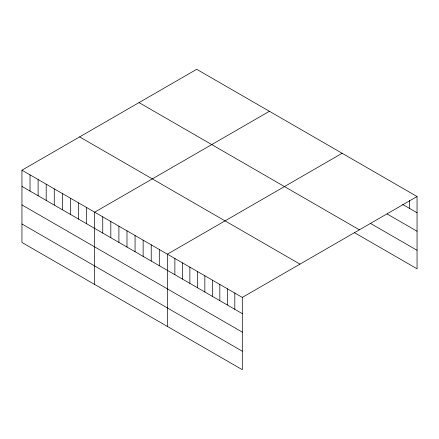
<?xml version="1.0" encoding="UTF-8"?>
<svg xmlns="http://www.w3.org/2000/svg" width="439" height="439" viewBox="0 0 439 439"><rect width="100%" height="100%" fill="white"/><g stroke="black" fill="none" stroke-linecap="round" stroke-linejoin="round"><path stroke-width="0.66" d="M21.95 170.195L242.301 297.417L242.301 369.693L21.95 242.471L21.95 170.195L196.699 69.307L417.05 196.529L417.05 268.805L354.235 232.533M269.414 111.292L94.665 212.18L94.665 284.456M342.129 153.271L167.38 254.165L167.38 326.44M242.301 297.417L417.05 196.529M402.64 204.426L417.05 212.745M387.083 213.941L417.05 231.243M370.368 223.352L417.05 250.301M139.031 102.6L359.382 229.822M79.618 136.902L299.969 264.124M21.95 186.416L242.301 313.633M21.95 204.914L242.301 332.131M21.95 223.972L242.301 351.195M409.56 200.31L409.56 208.415M234.81 293.093L234.81 309.308M227.32 288.763L227.32 304.984M219.824 284.439L219.824 300.655M212.333 280.115L212.333 296.33M204.843 275.791L204.843 292.006M197.352 271.467L197.352 287.682M189.857 267.137L189.857 283.353M182.366 262.813L182.366 279.028M174.876 258.489L174.876 274.704M159.302 249.495L159.302 265.716M151.225 244.83L151.225 261.051M143.141 240.166L143.141 256.381M135.064 235.502L135.064 251.717M126.986 230.837L126.986 247.053M118.903 226.173L118.903 242.388M110.826 221.508L110.826 237.724M102.748 216.844L102.748 233.06M86.587 207.515L86.587 223.731M78.51 202.851L78.51 219.066M70.427 198.187L70.427 214.402M62.349 193.522L62.349 209.738M54.266 188.858L54.266 205.073M46.188 184.193L46.188 200.409M38.111 179.529L38.111 195.745M30.028 174.865L30.028 191.08"/></g></svg>
